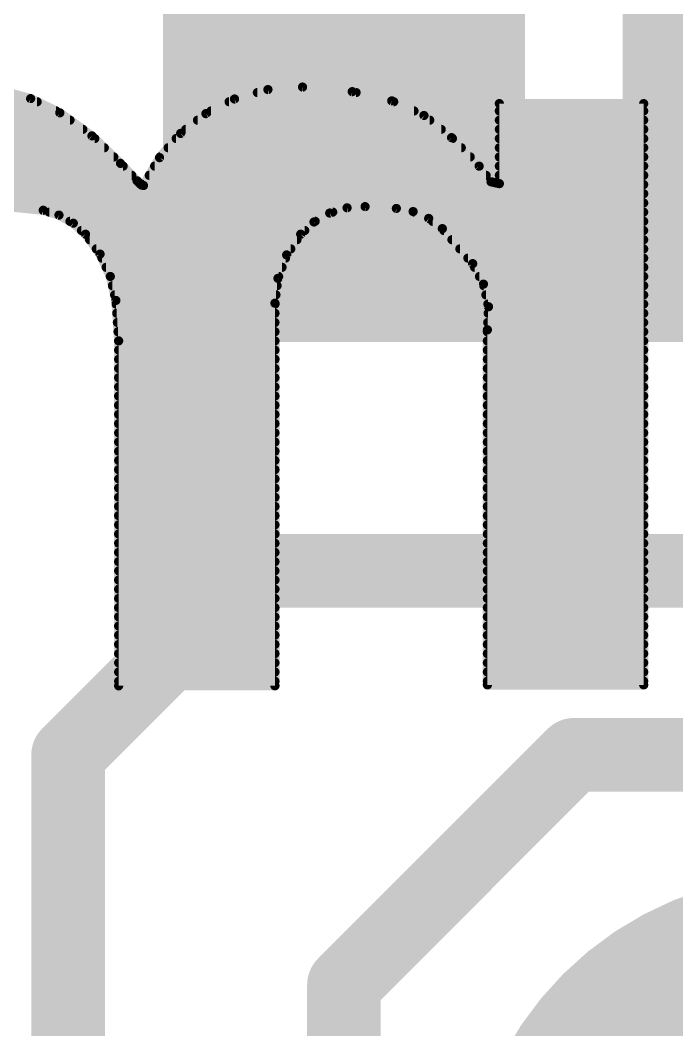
# Model space of a CAD drawing. Extents: x -20 to 87, y -16 to 68.
# Drawn here: x 4.186 to 5.999, y 47.501 to 50.289 of the extents above; entities that cross this region are included whole.
import ezdxf

# ---------------------------------------------------------------- set-up
doc = ezdxf.new("R2010")
doc.units = 0
for name, color, linetype in [('1', 12, 'CONTINUOUS'), ('17', 110, 'CONTINUOUS'), ('22', 40, 'CONTINUOUS'), ('51', 53, 'CONTINUOUS')]:
    doc.layers.add(name, color=color, linetype=linetype)

# ---------------------------------------------------------------- blocks, each defined once
blk = doc.blocks.new('RECT')
blk.add_solid([(-0.5, -0.5), (0.5, -0.5), (-0.5, 0.5), (0.5, 0.5)])
blk = doc.blocks.new('ROUNDP')
at = {"const_width": 0.5}
blk.add_lwpolyline([(0, -0.25, 1), (0, 0.25, 1), (0, -0.25)], format="xyb", dxfattribs=at)

msp = doc.modelspace()

# ---------------------------------------------------------------- linework, layer by layer
at = {"layer": '1', "const_width": 0.2032}
for points in [[(4.318, 48.26), (4.826, 48.768)], [(4.826, 48.768), (11.176, 48.768)], [(4.318, 44.196), (4.318, 48.26)], [(5.08, 47.625), (5.715, 48.26)], [(5.715, 48.26), (16.002, 48.26)], [(5.08, 45.212), (5.08, 47.625)]]:
    msp.add_lwpolyline(points, dxfattribs=at)
at = {"layer": '1', "const_width": 0.1016}
for points in [[(4.826, 48.8188, 1), (4.826, 48.7172)], [(4.8619, 48.7321, 1), (4.7901, 48.8039)], [(4.3688, 48.26, 1), (4.2672, 48.26)], [(4.2821, 48.2959, 1), (4.3539, 48.2241)], [(5.715, 48.3108, 1), (5.715, 48.2092)], [(5.7509, 48.2241, 1), (5.6791, 48.2959)], [(5.1308, 47.625, 1), (5.0292, 47.625)], [(5.0441, 47.6609, 1), (5.1159, 47.5891)]]:
    msp.add_lwpolyline(points, format="xyb", dxfattribs=at)
at = {"layer": '22'}
for points, const_width in [([(4.2146, 50.0722), (4.128, 50.0954)], 0.0254), ([(4.87, 50.0971), (4.7777, 50.071)], 0.0254), ([(4.9657, 50.104), (4.87, 50.0971)], 0.0254), ([(5.1029, 50.0913), (4.9657, 50.104)], 0.0254), ([(5.2121, 50.0659), (5.1029, 50.0913)], 0.0254), ([(3.778, 50.0634), (4.2326, 50.0634)], 0.0254), ([(4.2951, 50.0329), (4.2146, 50.0722)], 0.0254), ([(4.7777, 50.071), (4.6987, 50.0307)], 0.0254), ([(4.7628, 50.0634), (5.2176, 50.0634)], 0.0254), ([(4.8408, 50.0888), (5.1136, 50.0888)], 0.0254), ([(5.301, 50.0255), (5.2121, 50.0659)], 0.0254), ([(3.7106, 50.038), (4.2847, 50.038)], 0.0254), ([(4.7131, 50.038), (5.2735, 50.038)], 0.0254), ([(5.908, 50.0583), (5.5093, 50.0583)], 0.0254), ([(5.5093, 50.0583), (5.5093, 49.8373)], 0.0254), ([(5.5093, 50.038), (5.908, 50.038)], 0.0254), ([(5.908, 48.453), (5.908, 50.0583)], 0.0254), ([(3.6665, 50.0126), (4.3234, 50.0126)], 0.0254), ([(4.384, 49.9691), (4.2951, 50.0329)], 0.0254), ([(4.6987, 50.0307), (4.6288, 49.976)], 0.0254), ([(4.6756, 50.0126), (5.3171, 50.0126)], 0.0254), ([(5.3772, 49.9643), (5.301, 50.0255)], 0.0254), ([(5.5093, 50.0126), (5.908, 50.0126)], 0.0254), ([(3.6277, 49.9872), (4.3588, 49.9872)], 0.0254), ([(4.6431, 49.9872), (5.3487, 49.9872)], 0.0254), ([(5.5093, 49.9872), (5.908, 49.9872)], 0.0254), ([(3.6004, 49.9618), (4.3916, 49.9618)], 0.0254), ([(4.4628, 49.8932), (4.384, 49.9691)], 0.0254), ([(4.6288, 49.976), (4.5707, 49.9091)], 0.0254), ([(4.6165, 49.9618), (5.3796, 49.9618)], 0.0254), ([(5.4534, 49.8856), (5.3772, 49.9643)], 0.0254), ([(5.5093, 49.9618), (5.908, 49.9618)], 0.0254), ([(3.5757, 49.9364), (4.418, 49.9364)], 0.0254), ([(4.5944, 49.9364), (5.4042, 49.9364)], 0.0254), ([(5.5093, 49.9364), (5.908, 49.9364)], 0.0254), ([(3.5528, 49.911), (4.4443, 49.911)], 0.0254), ([(4.5707, 49.9091), (4.5263, 49.8323)], 0.0254), ([(4.5723, 49.911), (5.4288, 49.911)], 0.0254), ([(5.5093, 49.911), (5.908, 49.911)], 0.0254), ([(3.5369, 49.8856), (4.47, 49.8856)], 0.0254), ([(4.5085, 49.845), (4.4628, 49.8932)], 0.0254), ([(4.5571, 49.8856), (5.4534, 49.8856)], 0.0254), ([(5.4864, 49.8424), (5.4534, 49.8856)], 0.0254), ([(5.5093, 49.8856), (5.908, 49.8856)], 0.0254), ([(3.521, 49.8602), (4.4941, 49.8602)], 0.0254), ([(4.5176, 49.8359), (4.5085, 49.845)], 0.0254), ([(4.5424, 49.8602), (5.4728, 49.8602)], 0.0254), ([(5.5093, 49.8373), (5.4864, 49.8424)], 0.0254), ([(5.5093, 49.8602), (5.908, 49.8602)], 0.0254), ([(3.5051, 49.8348), (4.5192, 49.8348)], 0.0254), ([(4.5216, 49.8332), (4.5176, 49.8359)], 0.0254), ([(4.5263, 49.8323), (4.5216, 49.8332)], 0.0254), ([(4.5277, 49.8348), (5.908, 49.8348)], 0.0254), ([(3.483, 49.784), (5.908, 49.784)], 0.0254), ([(3.4924, 49.8094), (5.908, 49.8094)], 0.0254), ([(4.1568, 49.7732), (4.2494, 49.7637)], 0.0254), ([(4.2494, 49.7637), (4.2929, 49.7504)], 0.0254), ([(4.266, 49.7586), (5.049, 49.7586)], 0.0254), ([(4.9974, 49.7314), (5.0407, 49.7561)], 0.0254), ([(5.0407, 49.7561), (5.0886, 49.7705)], 0.0254), ([(5.0886, 49.7705), (5.1384, 49.7738)], 0.0254), ([(5.1384, 49.7738), (5.2248, 49.7688)], 0.0254), ([(5.2248, 49.7688), (5.2711, 49.7601)], 0.0254), ([(5.2711, 49.7601), (5.3142, 49.7412)], 0.0254), ([(5.2746, 49.7586), (5.908, 49.7586)], 0.0254), ([(4.2929, 49.7504), (4.3325, 49.728)], 0.0254), ([(4.3232, 49.7332), (5.0005, 49.7332)], 0.0254), ([(4.3325, 49.728), (4.3663, 49.6976)], 0.0254), ([(4.9606, 49.6976), (4.9974, 49.7314)], 0.0254), ([(5.3142, 49.7412), (5.3518, 49.7129)], 0.0254), ([(5.3248, 49.7332), (5.908, 49.7332)], 0.0254), ([(4.3549, 49.7078), (4.9717, 49.7078)], 0.0254), ([(5.3518, 49.7129), (5.4356, 49.6164)], 0.0254), ([(5.3562, 49.7078), (5.908, 49.7078)], 0.0254), ([(4.3663, 49.6976), (4.4064, 49.6427)], 0.0254), ([(4.3774, 49.6824), (4.9503, 49.6824)], 0.0254), ([(4.9219, 49.6404), (4.9606, 49.6976)], 0.0254), ([(5.3783, 49.6824), (5.908, 49.6824)], 0.0254), ([(4.3959, 49.657), (4.9331, 49.657)], 0.0254), ([(5.4003, 49.657), (5.908, 49.657)], 0.0254), ([(4.4064, 49.6427), (4.4347, 49.581)], 0.0254), ([(4.4115, 49.6316), (4.9186, 49.6316)], 0.0254), ([(4.8977, 49.5757), (4.9219, 49.6404)], 0.0254), ([(5.4224, 49.6316), (5.908, 49.6316)], 0.0254), ([(5.4356, 49.6164), (5.4654, 49.5598)], 0.0254), ([(4.4231, 49.6062), (4.9091, 49.6062)], 0.0254), ([(5.441, 49.6062), (5.908, 49.6062)], 0.0254), ([(4.4347, 49.581), (4.4501, 49.5148)], 0.0254), ([(4.4347, 49.5808), (4.8996, 49.5808)], 0.0254), ([(4.8895, 49.5071), (4.8977, 49.5757)], 0.0254), ([(5.4544, 49.5808), (5.908, 49.5808)], 0.0254), ([(5.4654, 49.5598), (5.4793, 49.4974)], 0.0254), ([(4.4406, 49.5554), (4.8953, 49.5554)], 0.0254), ([(5.4664, 49.5554), (5.908, 49.5554)], 0.0254), ([(4.4466, 49.53), (4.8922, 49.53)], 0.0254), ([(4.4501, 49.5148), (4.4577, 49.403)], 0.0254), ([(4.4508, 49.5046), (4.8895, 49.5046)], 0.0254), ([(4.8895, 48.4505), (4.8895, 49.5071)], 0.0254), ([(5.472, 49.53), (5.908, 49.53)], 0.0254), ([(5.4777, 49.5046), (5.908, 49.5046)], 0.0254), ([(4.4525, 49.4792), (4.8895, 49.4792)], 0.0254), ([(5.4793, 49.4974), (5.4762, 49.4335)], 0.0254), ([(5.4784, 49.4792), (5.908, 49.4792)], 0.0254), ([(4.4542, 49.4538), (4.8895, 49.4538)], 0.0254), ([(5.4772, 49.4538), (5.908, 49.4538)], 0.0254), ([(4.456, 49.4284), (4.8895, 49.4284)], 0.0254), ([(5.4762, 49.4335), (5.4762, 48.453)], 0.0254), ([(5.4762, 49.4284), (5.908, 49.4284)], 0.0254), ([(4.4577, 49.403), (4.4577, 48.4505)], 0.0254), ([(4.4577, 49.403), (4.8895, 49.403)], 0.0254), ([(5.4762, 49.403), (5.908, 49.403)], 0.0254), ([(4.4577, 49.3776), (4.8895, 49.3776)], 0.0254), ([(5.4762, 49.3776), (5.908, 49.3776)], 0.0254), ([(4.4577, 49.3522), (4.8895, 49.3522)], 0.0254), ([(5.4762, 49.3522), (5.908, 49.3522)], 0.0254), ([(4.4577, 49.3268), (4.8895, 49.3268)], 0.0254), ([(5.4762, 49.3268), (5.908, 49.3268)], 0.0254), ([(4.4577, 49.3014), (4.8895, 49.3014)], 0.0254), ([(5.4762, 49.3014), (5.908, 49.3014)], 0.0254), ([(4.4577, 49.276), (4.8895, 49.276)], 0.0254), ([(5.4762, 49.276), (5.908, 49.276)], 0.0254), ([(4.4577, 49.2506), (4.8895, 49.2506)], 0.0254), ([(4.4577, 49.2252), (4.8895, 49.2252)], 0.0254), ([(5.4762, 49.2506), (5.908, 49.2506)], 0.0254), ([(5.4762, 49.2252), (5.908, 49.2252)], 0.0254), ([(4.4577, 49.1998), (4.8895, 49.1998)], 0.0254), ([(5.4762, 49.1998), (5.908, 49.1998)], 0.0254), ([(4.4577, 49.1744), (4.8895, 49.1744)], 0.0254), ([(5.4762, 49.1744), (5.908, 49.1744)], 0.0254), ([(4.4577, 49.149), (4.8895, 49.149)], 0.0254), ([(5.4762, 49.149), (5.908, 49.149)], 0.0254), ([(4.4577, 49.1236), (4.8895, 49.1236)], 0.0254), ([(5.4762, 49.1236), (5.908, 49.1236)], 0.0254), ([(4.4577, 49.0982), (4.8895, 49.0982)], 0.0254), ([(5.4762, 49.0982), (5.908, 49.0982)], 0.0254), ([(4.4577, 49.0728), (4.8895, 49.0728)], 0.0254), ([(5.4762, 49.0728), (5.908, 49.0728)], 0.0254), ([(4.4577, 49.0474), (4.8895, 49.0474)], 0.0254), ([(5.4762, 49.0474), (5.908, 49.0474)], 0.0254), ([(4.4577, 49.022), (4.8895, 49.022)], 0.0254), ([(5.4762, 49.022), (5.908, 49.022)], 0.0254), ([(4.4577, 48.9966), (4.8895, 48.9966)], 0.0254), ([(5.4762, 48.9966), (5.908, 48.9966)], 0.0254), ([(4.4577, 48.9712), (4.8895, 48.9712)], 0.0254), ([(5.4762, 48.9712), (5.908, 48.9712)], 0.0254), ([(4.4577, 48.9458), (4.8895, 48.9458)], 0.0254), ([(4.4577, 48.9204), (4.8895, 48.9204)], 0.0254), ([(5.4762, 48.9458), (5.908, 48.9458)], 0.0254), ([(5.4762, 48.9204), (5.908, 48.9204)], 0.0254), ([(4.4577, 48.895), (4.8895, 48.895)], 0.0254), ([(5.4762, 48.895), (5.908, 48.895)], 0.0254), ([(4.4577, 48.8696), (4.8895, 48.8696)], 0.0254), ([(5.4762, 48.8696), (5.908, 48.8696)], 0.0254), ([(4.4577, 48.8442), (4.8895, 48.8442)], 0.0254), ([(5.4762, 48.8442), (5.908, 48.8442)], 0.0254), ([(4.4577, 48.8188), (4.8895, 48.8188)], 0.0254), ([(5.4762, 48.8188), (5.908, 48.8188)], 0.0254), ([(4.4577, 48.7934), (4.8895, 48.7934)], 0.0254), ([(5.4762, 48.7934), (5.908, 48.7934)], 0.0254), ([(4.4577, 48.768), (4.8895, 48.768)], 0.0254), ([(5.4762, 48.768), (5.908, 48.768)], 0.0254), ([(4.4577, 48.7426), (4.8895, 48.7426)], 0.0254), ([(5.4762, 48.7426), (5.908, 48.7426)], 0.0254), ([(4.4577, 48.7172), (4.8895, 48.7172)], 0.0254), ([(5.4762, 48.7172), (5.908, 48.7172)], 0.0254), ([(4.4577, 48.6918), (4.8895, 48.6918)], 0.0254), ([(5.4762, 48.6918), (5.908, 48.6918)], 0.0254), ([(4.4577, 48.6664), (4.8895, 48.6664)], 0.0254), ([(4.4577, 48.641), (4.8895, 48.641)], 0.0254), ([(5.4762, 48.6664), (5.908, 48.6664)], 0.0254), ([(5.4762, 48.641), (5.908, 48.641)], 0.0254), ([(4.4577, 48.6156), (4.8895, 48.6156)], 0.0254), ([(5.4762, 48.6156), (5.908, 48.6156)], 0.0254), ([(4.4577, 48.5902), (4.8895, 48.5902)], 0.0254), ([(5.4762, 48.5902), (5.908, 48.5902)], 0.0254), ([(4.4577, 48.5648), (4.8895, 48.5648)], 0.0254), ([(5.4762, 48.5648), (5.908, 48.5648)], 0.0254), ([(4.4577, 48.5394), (4.8895, 48.5394)], 0.0254), ([(5.4762, 48.5394), (5.908, 48.5394)], 0.0254), ([(4.4577, 48.514), (4.8895, 48.514)], 0.0254), ([(5.4762, 48.514), (5.908, 48.514)], 0.0254), ([(4.4577, 48.4886), (4.8895, 48.4886)], 0.0254), ([(5.4762, 48.4886), (5.908, 48.4886)], 0.0254), ([(4.4577, 48.4632), (4.8895, 48.4632)], 0.0254), ([(4.4577, 48.4505), (4.8895, 48.4505)], 0.0254), ([(5.4762, 48.4632), (5.908, 48.4632)], 0.0254), ([(5.4762, 48.453), (5.908, 48.453)], 0.0254), ([(5.08, 47.625), (5.715, 48.26)], 0.2032), ([(5.715, 48.26), (6.985, 48.26)], 0.2032), ([(5.08, 47.625), (5.08, 46.355)], 0.2032)]:
    msp.add_lwpolyline(points, dxfattribs=dict(at, const_width=const_width))
for points, const_width in [([(4.8696, 50.1034, 1), (4.8705, 50.0907)], 0.0127), ([(4.8717, 50.0909, 1), (4.8683, 50.1032)], 0.0127), ([(4.9663, 50.1103, 1), (4.9651, 50.0977)], 0.0127), ([(4.9662, 50.0977, 1), (4.9652, 50.1103)], 0.0127), ([(5.1043, 50.0975, 1), (5.1015, 50.0851)], 0.0127), ([(5.1023, 50.085, 1), (5.1035, 50.0976)], 0.0127), ([(4.2174, 50.0779, 1), (4.2118, 50.0665)], 0.0127), ([(4.2129, 50.0661, 1), (4.2162, 50.0783)], 0.0127), ([(4.2326, 50.0571, 1), (4.2326, 50.0697)], 0.0127), ([(4.7628, 50.0697, 1), (4.7628, 50.0571)], 0.0127), ([(4.776, 50.0771, 1), (4.7794, 50.0649)], 0.0127), ([(4.7806, 50.0653, 1), (4.7748, 50.0767)], 0.0127), ([(4.8408, 50.0951, 1), (4.8408, 50.0825)], 0.0127), ([(5.1136, 50.0825, 1), (5.1136, 50.0951)], 0.0127), ([(5.2147, 50.0717, 1), (5.2095, 50.0601)], 0.0127), ([(5.2107, 50.0597, 1), (5.2135, 50.0721)], 0.0127), ([(5.2176, 50.0571, 1), (5.2176, 50.0697)], 0.0127), ([(4.2847, 50.0317, 1), (4.2847, 50.0444)], 0.0127), ([(4.7131, 50.0444, 1), (4.7131, 50.0317)], 0.0127), ([(5.2735, 50.0317, 1), (5.2735, 50.0444)], 0.0127), ([(5.5093, 50.0647, 1), (5.5093, 50.052)], 0.0127), ([(5.5157, 50.0583, 1), (5.503, 50.0583)], 0.0127), ([(5.5093, 50.0444, 1), (5.5093, 50.0317)], 0.0127), ([(5.9144, 50.0583, 1), (5.9017, 50.0583)], 0.0127), ([(5.908, 50.052, 1), (5.908, 50.0647)], 0.0127), ([(5.908, 50.0317, 1), (5.908, 50.0444)], 0.0127), ([(4.2988, 50.0381, 1), (4.2914, 50.0277)], 0.0127), ([(4.2923, 50.0272, 1), (4.2979, 50.0386)], 0.0127), ([(4.3234, 50.0063, 1), (4.3234, 50.0189)], 0.0127), ([(4.6756, 50.0189, 1), (4.6756, 50.0063)], 0.0127), ([(4.6958, 50.0363, 1), (4.7016, 50.025)], 0.0127), ([(4.7026, 50.0257, 1), (4.6948, 50.0357)], 0.0127), ([(5.305, 50.0304, 1), (5.2971, 50.0205)], 0.0127), ([(5.2984, 50.0197, 1), (5.3037, 50.0312)], 0.0127), ([(5.3171, 50.0063, 1), (5.3171, 50.0189)], 0.0127), ([(5.5093, 50.0189, 1), (5.5093, 50.0063)], 0.0127), ([(5.908, 50.0063, 1), (5.908, 50.0189)], 0.0127), ([(4.3588, 49.9809, 1), (4.3588, 49.9935)], 0.0127), ([(4.6431, 49.9935, 1), (4.6431, 49.9809)], 0.0127), ([(5.3487, 49.9809, 1), (5.3487, 49.9935)], 0.0127), ([(5.5093, 49.9935, 1), (5.5093, 49.9809)], 0.0127), ([(5.908, 49.9809, 1), (5.908, 49.9935)], 0.0127), ([(4.3884, 49.9737, 1), (4.3796, 49.9645)], 0.0127), ([(4.3803, 49.9639, 1), (4.3877, 49.9743)], 0.0127), ([(4.3916, 49.9555, 1), (4.3916, 49.9682)], 0.0127), ([(4.6165, 49.9682, 1), (4.6165, 49.9555)], 0.0127), ([(4.6249, 49.981, 1), (4.6328, 49.971)], 0.0127), ([(4.6336, 49.9719, 1), (4.6241, 49.9802)], 0.0127), ([(5.3818, 49.9687, 1), (5.3726, 49.9599)], 0.0127), ([(5.3732, 49.9593, 1), (5.3812, 49.9693)], 0.0127), ([(5.3796, 49.9555, 1), (5.3796, 49.9682)], 0.0127), ([(5.5093, 49.9682, 1), (5.5093, 49.9555)], 0.0127), ([(5.908, 49.9555, 1), (5.908, 49.9682)], 0.0127), ([(4.418, 49.9301, 1), (4.418, 49.9427)], 0.0127), ([(4.5944, 49.9427, 1), (4.5944, 49.9301)], 0.0127), ([(5.4042, 49.9301, 1), (5.4042, 49.9427)], 0.0127), ([(5.5093, 49.9427, 1), (5.5093, 49.9301)], 0.0127), ([(5.908, 49.9301, 1), (5.908, 49.9427)], 0.0127), ([(4.4443, 49.9047, 1), (4.4443, 49.9173)], 0.0127), ([(4.5659, 49.9133, 1), (4.5755, 49.9049)], 0.0127), ([(4.5762, 49.9059, 1), (4.5652, 49.9123)], 0.0127), ([(4.5723, 49.9173, 1), (4.5723, 49.9047)], 0.0127), ([(5.4288, 49.9047, 1), (5.4288, 49.9173)], 0.0127), ([(5.5093, 49.9173, 1), (5.5093, 49.9047)], 0.0127), ([(5.908, 49.9047, 1), (5.908, 49.9173)], 0.0127), ([(4.4674, 49.8976, 1), (4.4582, 49.8888)], 0.0127), ([(4.4584, 49.8886, 1), (4.4672, 49.8978)], 0.0127), ([(4.47, 49.8793, 1), (4.47, 49.892)], 0.0127), ([(4.5571, 49.892, 1), (4.5571, 49.8793)], 0.0127), ([(5.4584, 49.8895, 1), (5.4484, 49.8817)], 0.0127), ([(5.4488, 49.8812, 1), (5.458, 49.89)], 0.0127), ([(5.4534, 49.8793, 1), (5.4534, 49.892)], 0.0127), ([(5.5093, 49.892, 1), (5.5093, 49.8793)], 0.0127), ([(5.908, 49.8793, 1), (5.908, 49.892)], 0.0127), ([(4.4941, 49.8539, 1), (4.4941, 49.8665)], 0.0127), ([(4.513, 49.8495, 1), (4.504, 49.8405)], 0.0127), ([(4.5039, 49.8406, 1), (4.5131, 49.8494)], 0.0127), ([(4.5424, 49.8665, 1), (4.5424, 49.8539)], 0.0127), ([(5.4728, 49.8539, 1), (5.4728, 49.8665)], 0.0127), ([(5.4878, 49.8486, 1), (5.485, 49.8362)], 0.0127), ([(5.4814, 49.8385, 1), (5.4914, 49.8463)], 0.0127), ([(5.5093, 49.8665, 1), (5.5093, 49.8539)], 0.0127), ([(5.908, 49.8539, 1), (5.908, 49.8665)], 0.0127), ([(4.5211, 49.8412, 1), (4.5141, 49.8306)], 0.0127), ([(4.5131, 49.8314, 1), (4.5221, 49.8404)], 0.0127), ([(4.5228, 49.8395, 1), (4.5204, 49.827)], 0.0127), ([(4.518, 49.828, 1), (4.5251, 49.8385)], 0.0127), ([(4.5192, 49.8285, 1), (4.5192, 49.8411)], 0.0127), ([(4.5208, 49.8355, 1), (4.5318, 49.8291)], 0.0127), ([(4.5277, 49.8411, 1), (4.5277, 49.8285)], 0.0127), ([(4.5251, 49.8261, 1), (4.5275, 49.8385)], 0.0127), ([(5.503, 49.8373, 1), (5.5157, 49.8373)], 0.0127), ([(5.5079, 49.8311, 1), (5.5107, 49.8435)], 0.0127), ([(5.908, 49.8285, 1), (5.908, 49.8411)], 0.0127), ([(5.908, 49.8031, 1), (5.908, 49.8158)], 0.0127), ([(5.908, 49.7777, 1), (5.908, 49.7903)], 0.0127), ([(4.2513, 49.7698, 1), (4.2475, 49.7576)], 0.0127), ([(4.2488, 49.7574, 1), (4.25, 49.77)], 0.0127), ([(4.266, 49.7649, 1), (4.266, 49.7523)], 0.0127), ([(5.0389, 49.7622, 1), (5.0426, 49.75)], 0.0127), ([(5.0439, 49.7506, 1), (5.0376, 49.7616)], 0.0127), ([(5.049, 49.7523, 1), (5.049, 49.7649)], 0.0127), ([(5.0882, 49.7768, 1), (5.089, 49.7642)], 0.0127), ([(5.0904, 49.7644, 1), (5.0867, 49.7766)], 0.0127), ([(5.1388, 49.7801, 1), (5.138, 49.7675)], 0.0127), ([(5.1388, 49.7675, 1), (5.138, 49.7801)], 0.0127), ([(5.226, 49.775, 1), (5.2236, 49.7626)], 0.0127), ([(5.2244, 49.7625, 1), (5.2252, 49.7751)], 0.0127), ([(5.2736, 49.766, 1), (5.2685, 49.7543)], 0.0127), ([(5.2746, 49.7649, 1), (5.2746, 49.7523)], 0.0127), ([(5.2699, 49.7539, 1), (5.2722, 49.7664)], 0.0127), ([(5.908, 49.7523, 1), (5.908, 49.7649)], 0.0127), ([(4.296, 49.7559, 1), (4.2898, 49.7448)], 0.0127), ([(4.291, 49.7443, 1), (4.2947, 49.7564)], 0.0127), ([(4.3232, 49.7396, 1), (4.3232, 49.7269)], 0.0127), ([(4.3367, 49.7327, 1), (4.3282, 49.7233)], 0.0127), ([(4.3293, 49.7225, 1), (4.3356, 49.7335)], 0.0127), ([(4.9942, 49.7369, 1), (5.0005, 49.7259)], 0.0127), ([(5.0017, 49.7267, 1), (4.9931, 49.7361)], 0.0127), ([(5.0005, 49.7269, 1), (5.0005, 49.7396)], 0.0127), ([(5.318, 49.7463, 1), (5.3103, 49.7361)], 0.0127), ([(5.3116, 49.7354, 1), (5.3167, 49.747)], 0.0127), ([(5.3248, 49.7396, 1), (5.3248, 49.7269)], 0.0127), ([(5.908, 49.7269, 1), (5.908, 49.7396)], 0.0127), ([(4.3549, 49.7141, 1), (4.3549, 49.7015)], 0.0127), ([(4.9717, 49.7015, 1), (4.9717, 49.7141)], 0.0127), ([(5.3566, 49.7171, 1), (5.347, 49.7087)], 0.0127), ([(5.348, 49.7078, 1), (5.3556, 49.718)], 0.0127), ([(5.3562, 49.7141, 1), (5.3562, 49.7015)], 0.0127), ([(5.908, 49.7015, 1), (5.908, 49.7141)], 0.0127), ([(4.3714, 49.7013, 1), (4.3612, 49.6939)], 0.0127), ([(4.3621, 49.6929, 1), (4.3705, 49.7023)], 0.0127), ([(4.3774, 49.6887, 1), (4.3774, 49.6761)], 0.0127), ([(4.9503, 49.6761, 1), (4.9503, 49.6887)], 0.0127), ([(4.9563, 49.7023, 1), (4.9649, 49.6929)], 0.0127), ([(4.9659, 49.694, 1), (4.9553, 49.7012)], 0.0127), ([(5.3783, 49.6887, 1), (5.3783, 49.6761)], 0.0127), ([(5.908, 49.6761, 1), (5.908, 49.6887)], 0.0127), ([(4.3959, 49.6634, 1), (4.3959, 49.6507)], 0.0127), ([(4.9331, 49.6507, 1), (4.9331, 49.6634)], 0.0127), ([(5.4003, 49.6634, 1), (5.4003, 49.6507)], 0.0127), ([(5.908, 49.6507, 1), (5.908, 49.6634)], 0.0127), ([(4.4121, 49.6454, 1), (4.4006, 49.6401)], 0.0127), ([(4.4012, 49.639, 1), (4.4115, 49.6465)], 0.0127), ([(4.4115, 49.6379, 1), (4.4115, 49.6253)], 0.0127), ([(4.9166, 49.644, 1), (4.9271, 49.6368)], 0.0127), ([(4.9278, 49.6382, 1), (4.9159, 49.6426)], 0.0127), ([(4.9186, 49.6253, 1), (4.9186, 49.6379)], 0.0127), ([(5.4224, 49.6379, 1), (5.4224, 49.6253)], 0.0127), ([(5.4412, 49.6194, 1), (5.43, 49.6134)], 0.0127), ([(5.908, 49.6253, 1), (5.908, 49.6379)], 0.0127), ([(4.4231, 49.6125, 1), (4.4231, 49.5999)], 0.0127), ([(4.9091, 49.5999, 1), (4.9091, 49.6125)], 0.0127), ([(5.4308, 49.6122, 1), (5.4404, 49.6206)], 0.0127), ([(5.441, 49.6125, 1), (5.441, 49.5999)], 0.0127), ([(5.908, 49.5999, 1), (5.908, 49.6125)], 0.0127), ([(4.4409, 49.5824, 1), (4.4285, 49.5795)], 0.0127), ([(4.4347, 49.5872, 1), (4.4347, 49.5745)], 0.0127), ([(4.4289, 49.5783, 1), (4.4404, 49.5836)], 0.0127), ([(4.904, 49.5749, 1), (4.8914, 49.5764)], 0.0127), ([(4.8918, 49.5779, 1), (4.9037, 49.5735)], 0.0127), ([(4.8996, 49.5745, 1), (4.8996, 49.5872)], 0.0127), ([(5.4544, 49.5872, 1), (5.4544, 49.5745)], 0.0127), ([(5.4716, 49.5612, 1), (5.4592, 49.5584)], 0.0127), ([(5.908, 49.5745, 1), (5.908, 49.5872)], 0.0127), ([(4.4406, 49.5618, 1), (4.4406, 49.5491)], 0.0127), ([(4.8953, 49.5491, 1), (4.8953, 49.5618)], 0.0127), ([(5.4598, 49.5569, 1), (5.471, 49.5628)], 0.0127), ([(5.4664, 49.5618, 1), (5.4664, 49.5491)], 0.0127), ([(5.908, 49.5491, 1), (5.908, 49.5618)], 0.0127), ([(4.4466, 49.5363, 1), (4.4466, 49.5237)], 0.0127), ([(4.4564, 49.5152, 1), (4.4438, 49.5144)], 0.0127), ([(4.4439, 49.5134, 1), (4.4563, 49.5162)], 0.0127), ([(4.4508, 49.511, 1), (4.4508, 49.4983)], 0.0127), ([(4.8959, 49.5071, 1), (4.8831, 49.5071)], 0.0127), ([(4.8895, 49.4983, 1), (4.8895, 49.511)], 0.0127), ([(4.8922, 49.5237, 1), (4.8922, 49.5363)], 0.0127), ([(5.472, 49.5363, 1), (5.472, 49.5237)], 0.0127), ([(5.4777, 49.511, 1), (5.4777, 49.4983)], 0.0127), ([(5.908, 49.5237, 1), (5.908, 49.5363)], 0.0127), ([(5.908, 49.4983, 1), (5.908, 49.511)], 0.0127), ([(4.4525, 49.4856, 1), (4.4525, 49.4729)], 0.0127), ([(4.8832, 49.5079, 1), (4.8958, 49.5063)], 0.0127), ([(4.8895, 49.4729, 1), (4.8895, 49.4856)], 0.0127), ([(5.4784, 49.4856, 1), (5.4784, 49.4729)], 0.0127), ([(5.4856, 49.4971, 1), (5.4729, 49.4977)], 0.0127), ([(5.4731, 49.496, 1), (5.4855, 49.4988)], 0.0127), ([(5.908, 49.4729, 1), (5.908, 49.4856)], 0.0127), ([(4.4542, 49.4601, 1), (4.4542, 49.4475)], 0.0127), ([(4.8895, 49.4475, 1), (4.8895, 49.4601)], 0.0127), ([(5.4772, 49.4601, 1), (5.4772, 49.4475)], 0.0127), ([(5.908, 49.4475, 1), (5.908, 49.4601)], 0.0127), ([(4.456, 49.4348, 1), (4.456, 49.4221)], 0.0127), ([(4.8895, 49.4221, 1), (4.8895, 49.4348)], 0.0127), ([(5.4762, 49.4348, 1), (5.4762, 49.4221)], 0.0127), ([(5.4699, 49.4338, 1), (5.4825, 49.4332)], 0.0127), ([(5.4826, 49.4335, 1), (5.4699, 49.4335)], 0.0127), ([(5.908, 49.4221, 1), (5.908, 49.4348)], 0.0127), ([(4.4641, 49.403, 1), (4.4513, 49.403)], 0.0127), ([(4.4577, 49.4094, 1), (4.4577, 49.3967)], 0.0127), ([(4.4514, 49.4026, 1), (4.464, 49.4034)], 0.0127), ([(4.8895, 49.3967, 1), (4.8895, 49.4094)], 0.0127), ([(5.4762, 49.4094, 1), (5.4762, 49.3967)], 0.0127), ([(5.908, 49.3967, 1), (5.908, 49.4094)], 0.0127), ([(4.4577, 49.3839, 1), (4.4577, 49.3713)], 0.0127), ([(4.8895, 49.3713, 1), (4.8895, 49.3839)], 0.0127), ([(5.4762, 49.3839, 1), (5.4762, 49.3713)], 0.0127), ([(5.908, 49.3713, 1), (5.908, 49.3839)], 0.0127), ([(4.4577, 49.3586, 1), (4.4577, 49.3459)], 0.0127), ([(4.8895, 49.3459, 1), (4.8895, 49.3586)], 0.0127), ([(5.4762, 49.3586, 1), (5.4762, 49.3459)], 0.0127), ([(5.908, 49.3459, 1), (5.908, 49.3586)], 0.0127), ([(4.4577, 49.3332, 1), (4.4577, 49.3205)], 0.0127), ([(4.8895, 49.3205, 1), (4.8895, 49.3332)], 0.0127), ([(5.4762, 49.3332, 1), (5.4762, 49.3205)], 0.0127), ([(5.908, 49.3205, 1), (5.908, 49.3332)], 0.0127), ([(4.4577, 49.3077, 1), (4.4577, 49.2951)], 0.0127), ([(4.8895, 49.2951, 1), (4.8895, 49.3077)], 0.0127), ([(5.4762, 49.3077, 1), (5.4762, 49.2951)], 0.0127), ([(5.908, 49.2951, 1), (5.908, 49.3077)], 0.0127), ([(4.4577, 49.2824, 1), (4.4577, 49.2697)], 0.0127), ([(4.8895, 49.2697, 1), (4.8895, 49.2824)], 0.0127), ([(5.4762, 49.2824, 1), (5.4762, 49.2697)], 0.0127), ([(5.908, 49.2697, 1), (5.908, 49.2824)], 0.0127), ([(4.4577, 49.257, 1), (4.4577, 49.2443)], 0.0127), ([(4.4577, 49.2315, 1), (4.4577, 49.2189)], 0.0127), ([(4.8895, 49.2443, 1), (4.8895, 49.257)], 0.0127), ([(4.8895, 49.2189, 1), (4.8895, 49.2315)], 0.0127), ([(5.4762, 49.257, 1), (5.4762, 49.2443)], 0.0127), ([(5.4762, 49.2315, 1), (5.4762, 49.2189)], 0.0127), ([(5.908, 49.2443, 1), (5.908, 49.257)], 0.0127), ([(5.908, 49.2189, 1), (5.908, 49.2315)], 0.0127), ([(4.4577, 49.2062, 1), (4.4577, 49.1935)], 0.0127), ([(4.8895, 49.1935, 1), (4.8895, 49.2062)], 0.0127), ([(5.4762, 49.2062, 1), (5.4762, 49.1935)], 0.0127), ([(5.908, 49.1935, 1), (5.908, 49.2062)], 0.0127), ([(4.4577, 49.1808, 1), (4.4577, 49.1681)], 0.0127), ([(4.8895, 49.1681, 1), (4.8895, 49.1808)], 0.0127), ([(5.4762, 49.1808, 1), (5.4762, 49.1681)], 0.0127), ([(5.908, 49.1681, 1), (5.908, 49.1808)], 0.0127), ([(4.4577, 49.1553, 1), (4.4577, 49.1427)], 0.0127), ([(4.8895, 49.1427, 1), (4.8895, 49.1553)], 0.0127), ([(5.4762, 49.1553, 1), (5.4762, 49.1427)], 0.0127), ([(5.908, 49.1427, 1), (5.908, 49.1553)], 0.0127), ([(4.4577, 49.13, 1), (4.4577, 49.1173)], 0.0127), ([(4.8895, 49.1173, 1), (4.8895, 49.13)], 0.0127), ([(5.4762, 49.13, 1), (5.4762, 49.1173)], 0.0127), ([(5.908, 49.1173, 1), (5.908, 49.13)], 0.0127), ([(4.4577, 49.1046, 1), (4.4577, 49.0919)], 0.0127), ([(4.8895, 49.0919, 1), (4.8895, 49.1046)], 0.0127), ([(5.4762, 49.1046, 1), (5.4762, 49.0919)], 0.0127), ([(5.908, 49.0919, 1), (5.908, 49.1046)], 0.0127), ([(4.4577, 49.0791, 1), (4.4577, 49.0665)], 0.0127), ([(4.8895, 49.0665, 1), (4.8895, 49.0791)], 0.0127), ([(5.4762, 49.0791, 1), (5.4762, 49.0665)], 0.0127), ([(5.908, 49.0665, 1), (5.908, 49.0791)], 0.0127), ([(4.4577, 49.0538, 1), (4.4577, 49.0411)], 0.0127), ([(4.8895, 49.0411, 1), (4.8895, 49.0538)], 0.0127), ([(5.4762, 49.0538, 1), (5.4762, 49.0411)], 0.0127), ([(5.908, 49.0411, 1), (5.908, 49.0538)], 0.0127), ([(4.4577, 49.0284, 1), (4.4577, 49.0157)], 0.0127), ([(4.8895, 49.0157, 1), (4.8895, 49.0284)], 0.0127), ([(5.4762, 49.0284, 1), (5.4762, 49.0157)], 0.0127), ([(5.908, 49.0157, 1), (5.908, 49.0284)], 0.0127), ([(4.4577, 49.0029, 1), (4.4577, 48.9903)], 0.0127), ([(4.8895, 48.9903, 1), (4.8895, 49.0029)], 0.0127), ([(5.4762, 49.0029, 1), (5.4762, 48.9903)], 0.0127), ([(5.908, 48.9903, 1), (5.908, 49.0029)], 0.0127), ([(4.4577, 48.9776, 1), (4.4577, 48.9649)], 0.0127), ([(4.8895, 48.9649, 1), (4.8895, 48.9776)], 0.0127), ([(5.4762, 48.9776, 1), (5.4762, 48.9649)], 0.0127), ([(5.908, 48.9649, 1), (5.908, 48.9776)], 0.0127), ([(4.4577, 48.9522, 1), (4.4577, 48.9395)], 0.0127), ([(4.4577, 48.9267, 1), (4.4577, 48.9141)], 0.0127), ([(4.8895, 48.9395, 1), (4.8895, 48.9522)], 0.0127), ([(4.8895, 48.9141, 1), (4.8895, 48.9267)], 0.0127), ([(5.4762, 48.9522, 1), (5.4762, 48.9395)], 0.0127), ([(5.4762, 48.9267, 1), (5.4762, 48.9141)], 0.0127), ([(5.908, 48.9395, 1), (5.908, 48.9522)], 0.0127), ([(5.908, 48.9141, 1), (5.908, 48.9267)], 0.0127), ([(4.4577, 48.9014, 1), (4.4577, 48.8887)], 0.0127), ([(4.8895, 48.8887, 1), (4.8895, 48.9014)], 0.0127), ([(5.4762, 48.9014, 1), (5.4762, 48.8887)], 0.0127), ([(5.908, 48.8887, 1), (5.908, 48.9014)], 0.0127), ([(4.4577, 48.876, 1), (4.4577, 48.8633)], 0.0127), ([(4.8895, 48.8633, 1), (4.8895, 48.876)], 0.0127), ([(5.4762, 48.876, 1), (5.4762, 48.8633)], 0.0127), ([(5.908, 48.8633, 1), (5.908, 48.876)], 0.0127), ([(4.4577, 48.8505, 1), (4.4577, 48.8379)], 0.0127), ([(4.8895, 48.8379, 1), (4.8895, 48.8505)], 0.0127), ([(5.4762, 48.8505, 1), (5.4762, 48.8379)], 0.0127), ([(5.908, 48.8379, 1), (5.908, 48.8505)], 0.0127), ([(4.4577, 48.8252, 1), (4.4577, 48.8125)], 0.0127), ([(4.8895, 48.8125, 1), (4.8895, 48.8252)], 0.0127), ([(5.4762, 48.8252, 1), (5.4762, 48.8125)], 0.0127), ([(5.908, 48.8125, 1), (5.908, 48.8252)], 0.0127), ([(4.4577, 48.7998, 1), (4.4577, 48.7871)], 0.0127), ([(4.8895, 48.7871, 1), (4.8895, 48.7998)], 0.0127), ([(5.4762, 48.7998, 1), (5.4762, 48.7871)], 0.0127), ([(5.908, 48.7871, 1), (5.908, 48.7998)], 0.0127), ([(4.4577, 48.7743, 1), (4.4577, 48.7617)], 0.0127), ([(4.8895, 48.7617, 1), (4.8895, 48.7743)], 0.0127), ([(5.4762, 48.7743, 1), (5.4762, 48.7617)], 0.0127), ([(5.908, 48.7617, 1), (5.908, 48.7743)], 0.0127), ([(4.4577, 48.749, 1), (4.4577, 48.7363)], 0.0127), ([(4.8895, 48.7363, 1), (4.8895, 48.749)], 0.0127), ([(5.4762, 48.749, 1), (5.4762, 48.7363)], 0.0127), ([(5.908, 48.7363, 1), (5.908, 48.749)], 0.0127), ([(4.4577, 48.7236, 1), (4.4577, 48.7109)], 0.0127), ([(4.8895, 48.7109, 1), (4.8895, 48.7236)], 0.0127), ([(5.4762, 48.7236, 1), (5.4762, 48.7109)], 0.0127), ([(5.908, 48.7109, 1), (5.908, 48.7236)], 0.0127), ([(4.4577, 48.6981, 1), (4.4577, 48.6855)], 0.0127), ([(4.8895, 48.6855, 1), (4.8895, 48.6981)], 0.0127), ([(5.4762, 48.6981, 1), (5.4762, 48.6855)], 0.0127), ([(5.908, 48.6855, 1), (5.908, 48.6981)], 0.0127), ([(4.4577, 48.6728, 1), (4.4577, 48.6601)], 0.0127), ([(4.4577, 48.6474, 1), (4.4577, 48.6347)], 0.0127), ([(4.8895, 48.6601, 1), (4.8895, 48.6728)], 0.0127), ([(4.8895, 48.6347, 1), (4.8895, 48.6474)], 0.0127), ([(5.4762, 48.6728, 1), (5.4762, 48.6601)], 0.0127), ([(5.4762, 48.6474, 1), (5.4762, 48.6347)], 0.0127), ([(5.908, 48.6601, 1), (5.908, 48.6728)], 0.0127), ([(5.908, 48.6347, 1), (5.908, 48.6474)], 0.0127), ([(4.4577, 48.6219, 1), (4.4577, 48.6093)], 0.0127), ([(4.8895, 48.6093, 1), (4.8895, 48.6219)], 0.0127), ([(5.4762, 48.6219, 1), (5.4762, 48.6093)], 0.0127), ([(5.908, 48.6093, 1), (5.908, 48.6219)], 0.0127), ([(4.4577, 48.5966, 1), (4.4577, 48.5839)], 0.0127), ([(4.8895, 48.5839, 1), (4.8895, 48.5966)], 0.0127), ([(5.4762, 48.5966, 1), (5.4762, 48.5839)], 0.0127), ([(5.908, 48.5839, 1), (5.908, 48.5966)], 0.0127), ([(4.4577, 48.5712, 1), (4.4577, 48.5585)], 0.0127), ([(4.8895, 48.5585, 1), (4.8895, 48.5712)], 0.0127), ([(5.4762, 48.5712, 1), (5.4762, 48.5585)], 0.0127), ([(5.908, 48.5585, 1), (5.908, 48.5712)], 0.0127), ([(4.4577, 48.5457, 1), (4.4577, 48.5331)], 0.0127), ([(4.8895, 48.5331, 1), (4.8895, 48.5457)], 0.0127), ([(5.4762, 48.5457, 1), (5.4762, 48.5331)], 0.0127), ([(5.908, 48.5331, 1), (5.908, 48.5457)], 0.0127), ([(4.4577, 48.5204, 1), (4.4577, 48.5077)], 0.0127), ([(4.8895, 48.5077, 1), (4.8895, 48.5204)], 0.0127), ([(5.4762, 48.5204, 1), (5.4762, 48.5077)], 0.0127), ([(5.908, 48.5077, 1), (5.908, 48.5204)], 0.0127), ([(4.4577, 48.495, 1), (4.4577, 48.4823)], 0.0127), ([(4.8895, 48.4823, 1), (4.8895, 48.495)], 0.0127), ([(5.4762, 48.495, 1), (5.4762, 48.4823)], 0.0127), ([(5.908, 48.4823, 1), (5.908, 48.495)], 0.0127), ([(4.4577, 48.4569, 1), (4.4577, 48.4442)], 0.0127), ([(4.4577, 48.4695, 1), (4.4577, 48.4569)], 0.0127), ([(4.8895, 48.4569, 1), (4.8895, 48.4695)], 0.0127), ([(4.8895, 48.4442, 1), (4.8895, 48.4569)], 0.0127), ([(5.4762, 48.4594, 1), (5.4762, 48.4467)], 0.0127), ([(5.4762, 48.4695, 1), (5.4762, 48.4569)], 0.0127), ([(5.4699, 48.453, 1), (5.4826, 48.453)], 0.0127), ([(5.9017, 48.453, 1), (5.9144, 48.453)], 0.0127), ([(5.908, 48.4569, 1), (5.908, 48.4695)], 0.0127), ([(5.908, 48.4467, 1), (5.908, 48.4594)], 0.0127), ([(4.4513, 48.4505, 1), (4.4641, 48.4505)], 0.0127), ([(4.8831, 48.4505, 1), (4.8959, 48.4505)], 0.0127), ([(5.715, 48.3108, 1), (5.715, 48.2092)], 0.1016), ([(5.7509, 48.2241, 1), (5.6791, 48.2959)], 0.1016), ([(5.1308, 47.625, 1), (5.0292, 47.625)], 0.1016), ([(5.0441, 47.6609, 1), (5.1159, 47.5891)], 0.1016)]:
    msp.add_lwpolyline(points, format="xyb", dxfattribs=dict(at, const_width=const_width))

# ---------------------------------------------------------------- block references
at = {"layer": '1', "xscale": 1.1, "rotation": 270}
for p in [(5.08, 49.95), (6.35, 49.95)]:
    msp.add_blockref('RECT', p, dxfattribs=at)
at = {"layer": '17', "xscale": 1.8796, "yscale": 1.8796, "rotation": 180}
msp.add_blockref('ROUNDP', (6.35, 46.99), dxfattribs=at)
msp.add_blockref('ROUNDP', (6.35, 46.99), dxfattribs=at)
at = {"layer": '51', "xscale": 0.5001, "yscale": 0.95, "rotation": 270}
for p in [(5.0851, 50.2198), (6.3551, 50.2198)]:
    msp.add_blockref('RECT', p, dxfattribs=at)

doc.saveas('drawing.dxf')
